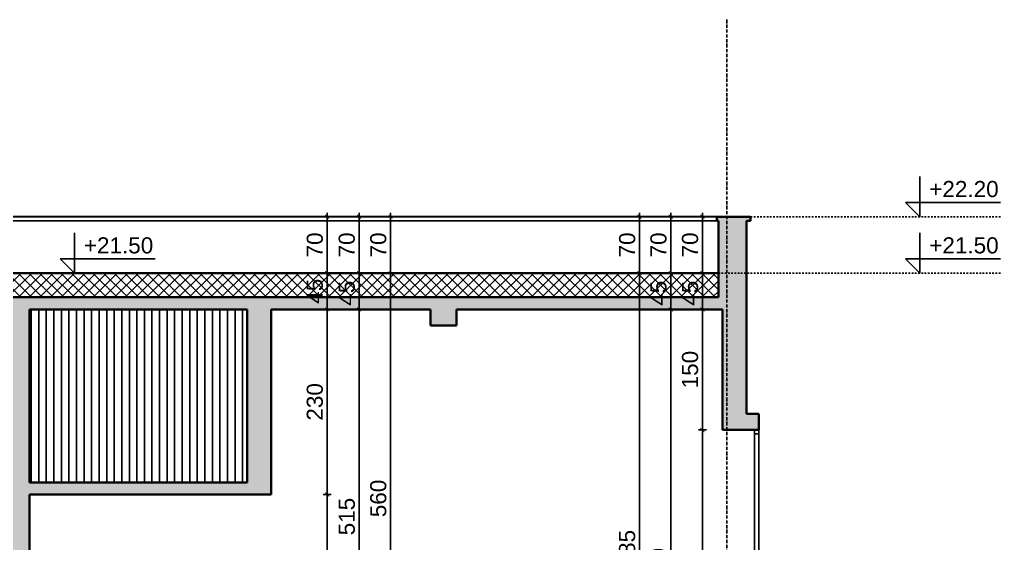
# Model space of a CAD drawing. Header units: inches. Extents: x -72385 to 39588, y -6525 to 66685.
# Drawn here: x 4176 to 5394, y 25440 to 26091 of the extents above; entities that cross this region are included whole.
import ezdxf

# ---------------------------------------------------------------- set-up
doc = ezdxf.new("R2010")
doc.units = ezdxf.units.IN
doc.header["$MEASUREMENT"] = 0
doc.linetypes.add('DashDot', pattern=[0.6, 0.4, -0.1, 0, -0.1])
doc.linetypes.add('Hidden', pattern=[0.4, 0.2, -0.2])
for name, color, linetype, lineweight in [('Надписи коти вътрешни', 252, 'Continuous', 25), ('Надписи нива', 252, 'Continuous', 25), ('Оси', 252, 'DashDot', 25), ('Фасади Разрези дебело', 7, 'Continuous', 35), ('Фасади Разрези средно', 252, 'Continuous', 30), ('Фасади Разрези тънко', 253, 'Continuous', 25), ('Щрих стени', 254, 'Continuous', 25)]:
    doc.layers.add(name, color=color, linetype=linetype, lineweight=lineweight)
doc.styles.add('Arial Regular', font='arial.ttf')
doc.styles.get("Standard").update_dxf_attribs({"font": 'arial.ttf'})
doc.dimstyles.new('Annotative', dxfattribs={"dimscale": 0, "dimtxt": 20, "dimasz": 5, "dimexe": 5, "dimexo": 5, "dimgap": 5, "dimtad": 1, "dimdec": 0, "dimzin": 0, "dimdsep": 46, "dimtxsty": 'Standard', "dimblk": 'ARCHTICK', "dimcen": 5, "dimdle": 5, "dimadec": 0, "dimazin": 0, "dimtfac": 1, "dimtdec": 0, "dimtofl": 0, "dimtmove": 0, "dimatfit": 3, "dimldrblk": 'ARCHTICK', "dimfxl": 5, "dimfxlon": 1, "dimtolj": 1, "dimtzin": 0, "dimarcsym": 1})

# ---------------------------------------------------------------- blocks, each defined once
blk = doc.blocks.new('_ArchTick')
at = {"color": 0, "linetype": 'ByBlock', "const_width": 0.15}
blk.add_lwpolyline([(-0.5, -0.5), (0.5, 0.5)], dxfattribs=at)
blk = doc.blocks.new('*D4781')
at = {"layer": 'Defpoints', "color": 0, "ltscale": 10, "transparency": 16777216}
for p in [(4488.7, 25730.9), (4488.7, 25500.9), (4558, 25500.9)]:
    blk.add_point(p, dxfattribs=at)
at = {"layer": 'Надписи коти вътрешни', "color": 0, "lineweight": -2, "ltscale": 10, "transparency": 16777216}
for p, q in [((4553, 25730.9), (4563, 25730.9)), ((4558, 25735.9), (4558, 25495.9)), ((4553, 25500.9), (4563, 25500.9))]:
    blk.add_line(p, q, dxfattribs=at)
at = {"layer": 'Надписи коти вътрешни', "color": 0, "lineweight": -2, "ltscale": 10, "transparency": 16777216, "xscale": 5, "yscale": 5, "zscale": 5}
for p, rotation in [((4558, 25730.9), 90), ((4558, 25500.9), 270)]:
    blk.add_blockref('_ArchTick', p, dxfattribs=dict(at, rotation=rotation))
at = {"layer": 'Надписи коти вътрешни', "color": 0, "ltscale": 10, "transparency": 16777216, "insert": (4542.8, 25615.9), "char_height": 20, "attachment_point": 5, "rotation": 90}
blk.add_mtext('\\A1;230', dxfattribs=at)
blk = doc.blocks.new('*D4780')
at = {"layer": 'Defpoints', "color": 0, "ltscale": 10, "transparency": 16777216}
for p in [(4488.7, 25775.9), (4558, 25775.9), (4488.7, 25730.9)]:
    blk.add_point(p, dxfattribs=at)
at = {"layer": 'Надписи коти вътрешни', "color": 0, "lineweight": -2, "ltscale": 10, "transparency": 16777216}
for p, q in [((4553, 25775.9), (4563, 25775.9)), ((4558, 25725.9), (4558, 25780.9)), ((4553, 25730.9), (4563, 25730.9))]:
    blk.add_line(p, q, dxfattribs=at)
at = {"layer": 'Надписи коти вътрешни', "color": 0, "lineweight": -2, "ltscale": 10, "transparency": 16777216, "xscale": 5, "yscale": 5, "zscale": 5}
for p, rotation in [((4558, 25775.9), 90), ((4558, 25730.9), 270)]:
    blk.add_blockref('_ArchTick', p, dxfattribs=dict(at, rotation=rotation))
at = {"layer": 'Надписи коти вътрешни', "color": 0, "ltscale": 10, "transparency": 16777216, "insert": (4542.8, 25753.4), "char_height": 20, "attachment_point": 5, "rotation": 90}
blk.add_mtext('\\A1;45', dxfattribs=at)
blk = doc.blocks.new('*D4779')
at = {"layer": 'Defpoints', "color": 0, "ltscale": 10, "transparency": 16777216}
for p in [(4488.7, 25500.9), (4480.1, 25215.9), (4558, 25215.9)]:
    blk.add_point(p, dxfattribs=at)
at = {"layer": 'Надписи коти вътрешни', "color": 0, "lineweight": -2, "ltscale": 10, "transparency": 16777216}
for p, q in [((4558, 25505.9), (4558, 25210.9)), ((4553, 25500.9), (4563, 25500.9)), ((4553, 25215.9), (4563, 25215.9))]:
    blk.add_line(p, q, dxfattribs=at)
at = {"layer": 'Надписи коти вътрешни', "color": 0, "lineweight": -2, "ltscale": 10, "transparency": 16777216, "xscale": 5, "yscale": 5, "zscale": 5}
for p, rotation in [((4558, 25500.9), 90), ((4558, 25215.9), 270)]:
    blk.add_blockref('_ArchTick', p, dxfattribs=dict(at, rotation=rotation))
at = {"layer": 'Надписи коти вътрешни', "color": 0, "ltscale": 10, "transparency": 16777216, "insert": (4542.8, 25358.4), "char_height": 20, "attachment_point": 5, "rotation": 90}
blk.add_mtext('\\A1;285', dxfattribs=at)
blk = doc.blocks.new('*D4778')
at = {"layer": 'Defpoints', "color": 0, "ltscale": 10, "transparency": 16777216}
for p in [(4488.7, 25730.9), (4597.7, 25730.9), (4485.2, 25215.9)]:
    blk.add_point(p, dxfattribs=at)
at = {"layer": 'Надписи коти вътрешни', "color": 0, "lineweight": -2, "ltscale": 10, "transparency": 16777216}
for p, q in [((4592.7, 25730.9), (4602.7, 25730.9)), ((4597.7, 25210.9), (4597.7, 25735.9)), ((4592.7, 25215.9), (4602.7, 25215.9))]:
    blk.add_line(p, q, dxfattribs=at)
at = {"layer": 'Надписи коти вътрешни', "color": 0, "lineweight": -2, "ltscale": 10, "transparency": 16777216, "xscale": 5, "yscale": 5, "zscale": 5}
for p, rotation in [((4597.7, 25730.9), 90), ((4597.7, 25215.9), 270)]:
    blk.add_blockref('_ArchTick', p, dxfattribs=dict(at, rotation=rotation))
at = {"layer": 'Надписи коти вътрешни', "color": 0, "ltscale": 10, "transparency": 16777216, "insert": (4582.5, 25473.4), "char_height": 20, "attachment_point": 5, "rotation": 90}
blk.add_mtext('\\A1;515', dxfattribs=at)
blk = doc.blocks.new('*D4777')
at = {"layer": 'Defpoints', "color": 0, "ltscale": 10, "transparency": 16777216}
for p in [(4485.2, 25775.9), (4597.7, 25775.9), (4488.7, 25730.9)]:
    blk.add_point(p, dxfattribs=at)
at = {"layer": 'Надписи коти вътрешни', "color": 0, "lineweight": -2, "ltscale": 10, "transparency": 16777216}
for p, q in [((4592.7, 25775.9), (4602.7, 25775.9)), ((4597.7, 25725.9), (4597.7, 25780.9)), ((4592.7, 25730.9), (4602.7, 25730.9))]:
    blk.add_line(p, q, dxfattribs=at)
at = {"layer": 'Надписи коти вътрешни', "color": 0, "lineweight": -2, "ltscale": 10, "transparency": 16777216, "xscale": 5, "yscale": 5, "zscale": 5}
for p, rotation in [((4597.7, 25775.9), 90), ((4597.7, 25730.9), 270)]:
    blk.add_blockref('_ArchTick', p, dxfattribs=dict(at, rotation=rotation))
at = {"layer": 'Надписи коти вътрешни', "color": 0, "ltscale": 10, "transparency": 16777216, "insert": (4582.5, 25750.9), "char_height": 20, "attachment_point": 5, "rotation": 90}
blk.add_mtext('\\A1;45', dxfattribs=at)
blk = doc.blocks.new('*D4776')
at = {"layer": 'Defpoints', "color": 0, "ltscale": 10, "transparency": 16777216}
for p in [(4468.4, 25775.9), (4636.8, 25775.9), (4485.2, 25215.9)]:
    blk.add_point(p, dxfattribs=at)
at = {"layer": 'Надписи коти вътрешни', "color": 0, "lineweight": -2, "ltscale": 10, "transparency": 16777216}
for p, q in [((4631.8, 25775.9), (4641.8, 25775.9)), ((4636.8, 25210.9), (4636.8, 25780.9)), ((4631.8, 25215.9), (4641.8, 25215.9))]:
    blk.add_line(p, q, dxfattribs=at)
at = {"layer": 'Надписи коти вътрешни', "color": 0, "lineweight": -2, "ltscale": 10, "transparency": 16777216, "xscale": 5, "yscale": 5, "zscale": 5}
for p, rotation in [((4636.8, 25775.9), 90), ((4636.8, 25215.9), 270)]:
    blk.add_blockref('_ArchTick', p, dxfattribs=dict(at, rotation=rotation))
at = {"layer": 'Надписи коти вътрешни', "color": 0, "ltscale": 10, "transparency": 16777216, "insert": (4621.6, 25495.9), "char_height": 20, "attachment_point": 5, "rotation": 90}
blk.add_mtext('\\A1;560', dxfattribs=at)
blk = doc.blocks.new('*D4775')
at = {"layer": 'Defpoints', "color": 0, "ltscale": 10, "transparency": 16777216}
for p in [(4509.2, 25845.9), (4512, 25775.9), (4558, 25775.9)]:
    blk.add_point(p, dxfattribs=at)
at = {"layer": 'Надписи коти вътрешни', "color": 0, "lineweight": -2, "ltscale": 10, "transparency": 16777216}
for p, q in [((4558, 25850.9), (4558, 25770.9)), ((4553, 25845.9), (4563, 25845.9)), ((4553, 25775.9), (4563, 25775.9))]:
    blk.add_line(p, q, dxfattribs=at)
at = {"layer": 'Надписи коти вътрешни', "color": 0, "lineweight": -2, "ltscale": 10, "transparency": 16777216, "xscale": 5, "yscale": 5, "zscale": 5}
for p, rotation in [((4558, 25845.9), 90), ((4558, 25775.9), 270)]:
    blk.add_blockref('_ArchTick', p, dxfattribs=dict(at, rotation=rotation))
at = {"layer": 'Надписи коти вътрешни', "color": 0, "ltscale": 10, "transparency": 16777216, "insert": (4542.8, 25810.9), "char_height": 20, "attachment_point": 5, "rotation": 90}
blk.add_mtext('\\A1;70', dxfattribs=at)
blk = doc.blocks.new('*D4774')
at = {"layer": 'Defpoints', "color": 0, "ltscale": 10, "transparency": 16777216}
for p in [(4548.9, 25845.9), (4551.7, 25775.9), (4597.7, 25775.9)]:
    blk.add_point(p, dxfattribs=at)
at = {"layer": 'Надписи коти вътрешни', "color": 0, "lineweight": -2, "ltscale": 10, "transparency": 16777216}
for p, q in [((4597.7, 25850.9), (4597.7, 25770.9)), ((4592.7, 25845.9), (4602.7, 25845.9)), ((4592.7, 25775.9), (4602.7, 25775.9))]:
    blk.add_line(p, q, dxfattribs=at)
at = {"layer": 'Надписи коти вътрешни', "color": 0, "lineweight": -2, "ltscale": 10, "transparency": 16777216, "xscale": 5, "yscale": 5, "zscale": 5}
for p, rotation in [((4597.7, 25845.9), 90), ((4597.7, 25775.9), 270)]:
    blk.add_blockref('_ArchTick', p, dxfattribs=dict(at, rotation=rotation))
at = {"layer": 'Надписи коти вътрешни', "color": 0, "ltscale": 10, "transparency": 16777216, "insert": (4582.5, 25810.9), "char_height": 20, "attachment_point": 5, "rotation": 90}
blk.add_mtext('\\A1;70', dxfattribs=at)
blk = doc.blocks.new('*D4773')
at = {"layer": 'Defpoints', "color": 0, "ltscale": 10, "transparency": 16777216}
for p in [(4588, 25845.9), (4590.8, 25775.9), (4636.8, 25775.9)]:
    blk.add_point(p, dxfattribs=at)
at = {"layer": 'Надписи коти вътрешни', "color": 0, "lineweight": -2, "ltscale": 10, "transparency": 16777216}
for p, q in [((4636.8, 25850.9), (4636.8, 25770.9)), ((4631.8, 25845.9), (4641.8, 25845.9)), ((4631.8, 25775.9), (4641.8, 25775.9))]:
    blk.add_line(p, q, dxfattribs=at)
at = {"layer": 'Надписи коти вътрешни', "color": 0, "lineweight": -2, "ltscale": 10, "transparency": 16777216, "xscale": 5, "yscale": 5, "zscale": 5}
for p, rotation in [((4636.8, 25845.9), 90), ((4636.8, 25775.9), 270)]:
    blk.add_blockref('_ArchTick', p, dxfattribs=dict(at, rotation=rotation))
at = {"layer": 'Надписи коти вътрешни', "color": 0, "ltscale": 10, "transparency": 16777216, "insert": (4621.6, 25810.9), "char_height": 20, "attachment_point": 5, "rotation": 90}
blk.add_mtext('\\A1;70', dxfattribs=at)
blk = doc.blocks.new('*D4745')
at = {"layer": 'Defpoints', "color": 0, "ltscale": 10, "transparency": 16777216}
for p in [(5023.8, 25775.9), (5043.7, 25775.9), (5048.7, 25730.9)]:
    blk.add_point(p, dxfattribs=at)
at = {"layer": 'Надписи коти вътрешни', "color": 0, "lineweight": -2, "ltscale": 10, "transparency": 16777216}
for p, q in [((5028.8, 25775.9), (5018.8, 25775.9)), ((5023.8, 25725.9), (5023.8, 25780.9)), ((5028.8, 25730.9), (5018.8, 25730.9))]:
    blk.add_line(p, q, dxfattribs=at)
at = {"layer": 'Надписи коти вътрешни', "color": 0, "lineweight": -2, "ltscale": 10, "transparency": 16777216, "xscale": 5, "yscale": 5, "zscale": 5}
for p, rotation in [((5023.8, 25775.9), 90), ((5023.8, 25730.9), 270)]:
    blk.add_blockref('_ArchTick', p, dxfattribs=dict(at, rotation=rotation))
at = {"layer": 'Надписи коти вътрешни', "color": 0, "ltscale": 10, "transparency": 16777216, "insert": (5008.6, 25750.9), "char_height": 20, "attachment_point": 5, "rotation": 90}
blk.add_mtext('\\A1;45', dxfattribs=at)
blk = doc.blocks.new('*D4744')
at = {"layer": 'Defpoints', "color": 0, "ltscale": 10, "transparency": 16777216}
for p in [(5023.8, 25581), (5048.7, 25581), (5048.7, 25111)]:
    blk.add_point(p, dxfattribs=at)
at = {"layer": 'Надписи коти вътрешни', "color": 0, "lineweight": -2, "ltscale": 10, "transparency": 16777216}
for p, q in [((5028.8, 25581), (5018.8, 25581)), ((5023.8, 25106), (5023.8, 25586)), ((5028.8, 25111), (5018.8, 25111))]:
    blk.add_line(p, q, dxfattribs=at)
at = {"layer": 'Надписи коти вътрешни', "color": 0, "lineweight": -2, "ltscale": 10, "transparency": 16777216, "xscale": 5, "yscale": 5, "zscale": 5}
for p, rotation in [((5023.8, 25581), 90), ((5023.8, 25111), 270)]:
    blk.add_blockref('_ArchTick', p, dxfattribs=dict(at, rotation=rotation))
at = {"layer": 'Надписи коти вътрешни', "color": 0, "ltscale": 10, "transparency": 16777216, "insert": (5008.6, 25346), "char_height": 20, "attachment_point": 5, "rotation": 90}
blk.add_mtext('\\A1;470', dxfattribs=at)
blk = doc.blocks.new('*D4743')
at = {"layer": 'Defpoints', "color": 0, "ltscale": 10, "transparency": 16777216}
for p in [(4984.5, 25730.9), (5048.7, 25730.9), (5048.7, 25091)]:
    blk.add_point(p, dxfattribs=at)
at = {"layer": 'Надписи коти вътрешни', "color": 0, "lineweight": -2, "ltscale": 10, "transparency": 16777216}
for p, q in [((4989.5, 25730.9), (4979.5, 25730.9)), ((4984.5, 25086), (4984.5, 25735.9)), ((4989.5, 25091), (4979.5, 25091))]:
    blk.add_line(p, q, dxfattribs=at)
at = {"layer": 'Надписи коти вътрешни', "color": 0, "lineweight": -2, "ltscale": 10, "transparency": 16777216, "xscale": 5, "yscale": 5, "zscale": 5}
for p, rotation in [((4984.5, 25730.9), 90), ((4984.5, 25091), 270)]:
    blk.add_blockref('_ArchTick', p, dxfattribs=dict(at, rotation=rotation))
at = {"layer": 'Надписи коти вътрешни', "color": 0, "ltscale": 10, "transparency": 16777216, "insert": (4969.3, 25411), "char_height": 20, "attachment_point": 5, "rotation": 90}
blk.add_mtext('\\A1;640', dxfattribs=at)
blk = doc.blocks.new('*D4742')
at = {"layer": 'Defpoints', "color": 0, "ltscale": 10, "transparency": 16777216}
for p in [(4945.7, 25775.9), (5043.7, 25775.9), (5048.7, 25091)]:
    blk.add_point(p, dxfattribs=at)
at = {"layer": 'Надписи коти вътрешни', "color": 0, "lineweight": -2, "ltscale": 10, "transparency": 16777216}
for p, q in [((4950.7, 25775.9), (4940.7, 25775.9)), ((4945.7, 25086), (4945.7, 25780.9)), ((4950.7, 25091), (4940.7, 25091))]:
    blk.add_line(p, q, dxfattribs=at)
at = {"layer": 'Надписи коти вътрешни', "color": 0, "lineweight": -2, "ltscale": 10, "transparency": 16777216, "xscale": 5, "yscale": 5, "zscale": 5}
for p, rotation in [((4945.7, 25775.9), 90), ((4945.7, 25091), 270)]:
    blk.add_blockref('_ArchTick', p, dxfattribs=dict(at, rotation=rotation))
at = {"layer": 'Надписи коти вътрешни', "color": 0, "ltscale": 10, "transparency": 16777216, "insert": (4930.5, 25433.5), "char_height": 20, "attachment_point": 5, "rotation": 90}
blk.add_mtext('\\A1;685', dxfattribs=at)
blk = doc.blocks.new('*D4741')
at = {"layer": 'Defpoints', "color": 0, "ltscale": 10, "transparency": 16777216}
for p in [(4984.5, 25775.9), (5043.7, 25775.9), (5048.7, 25730.9)]:
    blk.add_point(p, dxfattribs=at)
at = {"layer": 'Надписи коти вътрешни', "color": 0, "lineweight": -2, "ltscale": 10, "transparency": 16777216}
for p, q in [((4989.5, 25775.9), (4979.5, 25775.9)), ((4984.5, 25725.9), (4984.5, 25780.9)), ((4989.5, 25730.9), (4979.5, 25730.9))]:
    blk.add_line(p, q, dxfattribs=at)
at = {"layer": 'Надписи коти вътрешни', "color": 0, "lineweight": -2, "ltscale": 10, "transparency": 16777216, "xscale": 5, "yscale": 5, "zscale": 5}
for p, rotation in [((4984.5, 25775.9), 90), ((4984.5, 25730.9), 270)]:
    blk.add_blockref('_ArchTick', p, dxfattribs=dict(at, rotation=rotation))
at = {"layer": 'Надписи коти вътрешни', "color": 0, "ltscale": 10, "transparency": 16777216, "insert": (4969.3, 25750.9), "char_height": 20, "attachment_point": 5, "rotation": 90}
blk.add_mtext('\\A1;45', dxfattribs=at)
blk = doc.blocks.new('*D4740')
at = {"layer": 'Defpoints', "color": 0, "ltscale": 10, "transparency": 16777216}
for p in [(5048.7, 25730.9), (5023.8, 25581), (5048.7, 25581)]:
    blk.add_point(p, dxfattribs=at)
at = {"layer": 'Надписи коти вътрешни', "color": 0, "lineweight": -2, "ltscale": 10, "transparency": 16777216}
for p, q in [((5028.8, 25730.9), (5018.8, 25730.9)), ((5023.8, 25735.9), (5023.8, 25576)), ((5028.8, 25581), (5018.8, 25581))]:
    blk.add_line(p, q, dxfattribs=at)
at = {"layer": 'Надписи коти вътрешни', "color": 0, "lineweight": -2, "ltscale": 10, "transparency": 16777216, "xscale": 5, "yscale": 5, "zscale": 5}
for p, rotation in [((5023.8, 25730.9), 90), ((5023.8, 25581), 270)]:
    blk.add_blockref('_ArchTick', p, dxfattribs=dict(at, rotation=rotation))
at = {"layer": 'Надписи коти вътрешни', "color": 0, "ltscale": 10, "transparency": 16777216, "insert": (5008.6, 25656), "char_height": 20, "attachment_point": 5, "rotation": 90}
blk.add_mtext('\\A1;150', dxfattribs=at)
blk = doc.blocks.new('*D4739')
at = {"layer": 'Defpoints', "color": 0, "ltscale": 10, "transparency": 16777216}
for p in [(4896.9, 25845.9), (4899.7, 25775.9), (4945.7, 25775.9)]:
    blk.add_point(p, dxfattribs=at)
at = {"layer": 'Надписи коти вътрешни', "color": 0, "lineweight": -2, "ltscale": 10, "transparency": 16777216}
for p, q in [((4945.7, 25850.9), (4945.7, 25770.9)), ((4940.7, 25845.9), (4950.7, 25845.9)), ((4940.7, 25775.9), (4950.7, 25775.9))]:
    blk.add_line(p, q, dxfattribs=at)
at = {"layer": 'Надписи коти вътрешни', "color": 0, "lineweight": -2, "ltscale": 10, "transparency": 16777216, "xscale": 5, "yscale": 5, "zscale": 5}
for p, rotation in [((4945.7, 25845.9), 90), ((4945.7, 25775.9), 270)]:
    blk.add_blockref('_ArchTick', p, dxfattribs=dict(at, rotation=rotation))
at = {"layer": 'Надписи коти вътрешни', "color": 0, "ltscale": 10, "transparency": 16777216, "insert": (4930.5, 25810.9), "char_height": 20, "attachment_point": 5, "rotation": 90}
blk.add_mtext('\\A1;70', dxfattribs=at)
blk = doc.blocks.new('*D4738')
at = {"layer": 'Defpoints', "color": 0, "ltscale": 10, "transparency": 16777216}
for p in [(4935.8, 25845.9), (4938.6, 25775.9), (4984.6, 25775.9)]:
    blk.add_point(p, dxfattribs=at)
at = {"layer": 'Надписи коти вътрешни', "color": 0, "lineweight": -2, "ltscale": 10, "transparency": 16777216}
for p, q in [((4984.6, 25850.9), (4984.6, 25770.9)), ((4979.6, 25845.9), (4989.6, 25845.9)), ((4979.6, 25775.9), (4989.6, 25775.9))]:
    blk.add_line(p, q, dxfattribs=at)
at = {"layer": 'Надписи коти вътрешни', "color": 0, "lineweight": -2, "ltscale": 10, "transparency": 16777216, "xscale": 5, "yscale": 5, "zscale": 5}
for p, rotation in [((4984.6, 25845.9), 90), ((4984.6, 25775.9), 270)]:
    blk.add_blockref('_ArchTick', p, dxfattribs=dict(at, rotation=rotation))
at = {"layer": 'Надписи коти вътрешни', "color": 0, "ltscale": 10, "transparency": 16777216, "insert": (4969.4, 25810.9), "char_height": 20, "attachment_point": 5, "rotation": 90}
blk.add_mtext('\\A1;70', dxfattribs=at)
blk = doc.blocks.new('*D4737')
at = {"layer": 'Defpoints', "color": 0, "ltscale": 10, "transparency": 16777216}
for p in [(4975, 25845.9), (4977.8, 25775.9), (5023.8, 25775.9)]:
    blk.add_point(p, dxfattribs=at)
at = {"layer": 'Надписи коти вътрешни', "color": 0, "lineweight": -2, "ltscale": 10, "transparency": 16777216}
for p, q in [((5023.8, 25850.9), (5023.8, 25770.9)), ((5018.8, 25845.9), (5028.8, 25845.9)), ((5018.8, 25775.9), (5028.8, 25775.9))]:
    blk.add_line(p, q, dxfattribs=at)
at = {"layer": 'Надписи коти вътрешни', "color": 0, "lineweight": -2, "ltscale": 10, "transparency": 16777216, "xscale": 5, "yscale": 5, "zscale": 5}
for p, rotation in [((5023.8, 25845.9), 90), ((5023.8, 25775.9), 270)]:
    blk.add_blockref('_ArchTick', p, dxfattribs=dict(at, rotation=rotation))
at = {"layer": 'Надписи коти вътрешни', "color": 0, "ltscale": 10, "transparency": 16777216, "insert": (5008.6, 25810.9), "char_height": 20, "attachment_point": 5, "rotation": 90}
blk.add_mtext('\\A1;70', dxfattribs=at)

msp = doc.modelspace()

# ---------------------------------------------------------------- hatches: boundary and pattern name
at = {"layer": 'Щрих стени', "ltscale": 10}
h = msp.add_hatch(color=256, dxfattribs=at)
h.dxf.hatch_style = 1
h.paths.add_polyline_path([(3592.2, 25665.9), (4158.7, 25665.9), (4158.7, 25425.9), (4188.7, 25425.9), (4188.7, 25500.9), (4488.7, 25500.9), (4488.7, 25730.9), (4686.5, 25730.9), (4686.5, 25710.9), (4718.5, 25710.9), (4718.5, 25730.9), (5048.7, 25730.9), (5048.7, 25581), (5093.7, 25581), (5093.7, 25601), (5078.7, 25601), (5078.7, 25775.9), (5043.7, 25775.9), (5043.7, 25745.9), (-75.6, 25745.9), (-75.6, 25425.9), (-45.6, 25425.9), (-45.6, 25665.9), (522, 25665.9), (522, 25585.9), (552, 25585.9), (552, 25425.9), (557, 25425.9), (557, 25585.9), (557, 25665.9), (1122, 25665.9), (1122, 25585.9), (1156.9, 25585.9), (1156.9, 25665.9), (1722.1, 25665.9), (1722.1, 25585.9), (1787.1, 25585.9), (1787.1, 25665.9), (2352.1, 25665.9), (2352.1, 25585.9), (2387.1, 25585.9), (2387.1, 25665.9), (2952.2, 25665.9), (2952.2, 25585.9), (2987.2, 25585.9), (2987.2, 25425.9), (3002.2, 25425.9), (3002.2, 25665.9), (3552.2, 25665.9), (3552.2, 25585.9), (3587.2, 25585.9), (3587.2, 25425.9), (3592.2, 25425.9)])
h.paths.add_polyline_path([(-45.6, 25680.9), (-45.6, 25730.9), (4158.7, 25730.9), (4158.7, 25680.9)], flags=16)
h.paths.add_polyline_path([(4188.7, 25730.9), (4458.7, 25730.9), (4458.7, 25515.9), (4188.7, 25515.9)], flags=16)
h.paths.add_polyline_path([(5078.7, 25840.9), (5083.7, 25840.9), (5083.7, 25845.9), (5041.7, 25845.9), (5041.7, 25840.9), (5043.7, 25840.9), (5043.7, 25775.9), (5078.7, 25775.9)])
at = {"layer": 'Щрих стени', "ltscale": 10, "transparency": 33554610}
h = msp.add_hatch(dxfattribs=at)
h.set_pattern_fill('ANSI37', color=256, scale=75)
h.paths.add_polyline_path([(-6988.6, 25775.9), (-6988.6, 25745.9), (5043.7, 25745.9), (5043.7, 25775.9)])
h = msp.add_hatch(dxfattribs=at)
h.set_pattern_fill('ANSI31', color=256, scale=75, angle=45)
h.paths.add_polyline_path([(4458.7, 25730.9), (4188.7, 25730.9), (4188.7, 25515.9), (4458.7, 25515.9)])

# ---------------------------------------------------------------- linework, layer by layer
at = {"layer": 'Надписи нива', "ltscale": 10}
for p, q in [((5293.7, 25895.9), (5293.7, 25845.9)), ((5276.1, 25863.6), (5393.7, 25863.6)), ((5293.7, 25845.9), (5276.1, 25863.6)), ((4244.4, 25825.9), (4244.4, 25775.9)), ((5293.7, 25825.9), (5293.7, 25775.9)), ((4226.7, 25793.6), (4344.4, 25793.6)), ((4244.4, 25775.9), (4226.7, 25793.6)), ((5276.1, 25793.6), (5393.7, 25793.6)), ((5293.7, 25775.9), (5276.1, 25793.6))]:
    msp.add_line(p, q, dxfattribs=at)
at = {"layer": 'Надписи нива', "linetype": 'Hidden', "ltscale": 10}
for p, q in [((5083.7, 25845.9), (5393.7, 25845.9)), ((5043.7, 25775.9), (5393.7, 25775.9))]:
    msp.add_line(p, q, dxfattribs=at)
at = {"layer": 'Оси', "ltscale": 10}
msp.add_line((5054, 26090.9), (5054, 23040.9), dxfattribs=at)
at = {"layer": 'Фасади Разрези дебело', "ltscale": 10}
for p, q in [((5041.7, 25845.9), (5041.7, 25840.9)), ((5043.7, 25840.9), (5041.7, 25840.9)), ((5043.7, 25840.9), (5043.7, 25745.9)), ((5078.7, 25840.9), (5078.7, 25601)), ((5078.7, 25840.9), (5083.7, 25840.9)), ((5083.7, 25845.9), (5083.7, 25840.9)), ((5043.7, 25745.9), (-6988.6, 25745.9)), ((4188.7, 25730.9), (4188.7, 25515.9)), ((4458.7, 25730.9), (4188.7, 25730.9)), ((4458.7, 25730.9), (4458.7, 25515.9)), ((4488.7, 25730.9), (4488.7, 25500.9)), ((4686.5, 25730.9), (4686.5, 25710.9)), ((4718.5, 25730.9), (4718.5, 25710.9)), ((5048.7, 25730.9), (5048.7, 25581)), ((5093.7, 25601), (5093.7, 25581)), ((4458.7, 25515.9), (4188.7, 25515.9)), ((4488.7, 25500.9), (4188.7, 25500.9)), ((4188.7, 25500.9), (4188.7, 25425.9))]:
    msp.add_line(p, q, dxfattribs=at)
at = {"layer": 'Фасади Разрези дебело', "ltscale": 10, "extrusion": (1.2091e-15, 1, -2.22045e-16)}
for p, q in [((5041.7, 25845.9), (5083.7, 25845.9)), ((-6988.6, 25775.9), (5043.7, 25775.9)), ((4488.7, 25730.9), (4686.5, 25730.9)), ((4718.5, 25730.9), (5048.7, 25730.9)), ((4686.5, 25710.9), (4718.5, 25710.9))]:
    msp.add_line(p, q, dxfattribs=at)
at = {"layer": 'Фасади Разрези дебело', "ltscale": 10, "extrusion": (-1.2091e-15, 1, -2.22045e-16)}
for p, q in [((5093.7, 25601), (5078.7, 25601)), ((5093.7, 25581), (5048.7, 25581))]:
    msp.add_line(p, q, dxfattribs=at)
at = {"layer": 'Фасади Разрези средно', "ltscale": 10}
msp.add_line((5041.7, 25845.9), (4152.4, 25845.9), dxfattribs=at)
at = {"layer": 'Фасади Разрези тънко', "ltscale": 10, "extrusion": (1.2091e-15, 1, -2.22045e-16)}
msp.add_line((4152.4, 25840.9), (5041.7, 25840.9), dxfattribs=at)
at = {"layer": 'Фасади Разрези тънко', "ltscale": 10}
for p, q in [((5088.7, 25581), (5088.7, 23786)), ((5093.7, 25581), (5093.7, 23786))]:
    msp.add_line(p, q, dxfattribs=at)
at = {"layer": 'Фасади Разрези тънко', "ltscale": 10, "extrusion": (-1.2091e-15, 1, -2.22045e-16)}
msp.add_line((5093.7, 25576), (5088.7, 25576), dxfattribs=at)

# ---------------------------------------------------------------- texts
at = {"layer": 'Надписи нива', "ltscale": 10, "char_height": 20, "width": 180.489, "attachment_point": 1, "style": 'Arial Regular'}
for s, insert in [('+22.20', (5305.4, 25890.4)), ('+21.50', (4256, 25820.4)), ('+21.50', (5305.4, 25820.4))]:
    msp.add_mtext(s, dxfattribs=dict(at, insert=insert))

# ---------------------------------------------------------------- dimensions: what is measured, and where the dimension line sits
at = {"layer": 'Надписи коти вътрешни', "ltscale": 10}
for base, p1, p2, picture, middle in [((4558, 25775.9), (4509.2, 25845.9), (4512, 25775.9), '*D4775', (4542.8, 25810.9)), ((4597.7, 25775.9), (4548.9, 25845.9), (4551.7, 25775.9), '*D4774', (4582.5, 25810.9)), ((4636.8, 25775.9), (4588, 25845.9), (4590.8, 25775.9), '*D4773', (4621.6, 25810.9)), ((4945.7, 25775.9), (4896.9, 25845.9), (4899.7, 25775.9), '*D4739', (4930.5, 25810.9)), ((4984.6, 25775.9), (4935.8, 25845.9), (4938.6, 25775.9), '*D4738', (4969.4, 25810.9)), ((5023.8, 25775.9), (4975, 25845.9), (4977.8, 25775.9), '*D4737', (5008.6, 25810.9)), ((4636.8, 25775.9), (4485.2, 25215.9), (4468.4, 25775.9), '*D4776', (4621.6, 25495.9)), ((4558, 25775.9), (4488.7, 25730.9), (4488.7, 25775.9), '*D4780', (4542.8, 25753.4)), ((4945.7, 25775.9), (5048.7, 25091), (5043.7, 25775.9), '*D4742', (4930.5, 25433.5)), ((4597.7, 25730.9), (4485.2, 25215.9), (4488.7, 25730.9), '*D4778', (4582.5, 25473.4)), ((4984.5, 25730.9), (5048.7, 25091), (5048.7, 25730.9), '*D4743', (4969.3, 25411)), ((5023.8, 25581), (5048.7, 25730.9), (5048.7, 25581), '*D4740', (5008.6, 25656)), ((5023.8, 25581), (5048.7, 25111), (5048.7, 25581), '*D4744', (5008.6, 25346)), ((4558, 25215.9), (4488.7, 25500.9), (4480.1, 25215.9), '*D4779', (4542.8, 25358.4))]:
    dim = msp.add_linear_dim(base=base, p1=p1, p2=p2, angle=90, dimstyle='Annotative', override={"dimscale": 0, "dimtix": 0, "dimtofl": 0, "dimtmove": 0, "dimatfit": 3}, dxfattribs=at)
    dim.commit()
    dim.dimension.update_dxf_attribs({"geometry": picture, "text_midpoint": middle})
for base, p1, p2, picture, middle in [((4597.7, 25775.9), (4488.7, 25730.9), (4485.2, 25775.9), '*D4777', (4597.7, 25750.9)), ((4984.5, 25775.9), (5048.7, 25730.9), (5043.7, 25775.9), '*D4741', (4984.5, 25750.9)), ((5023.8, 25775.9), (5048.7, 25730.9), (5043.7, 25775.9), '*D4745', (5023.8, 25750.9)), ((4558, 25500.9), (4488.7, 25730.9), (4488.7, 25500.9), '*D4781', (4558, 25615.9))]:
    dim = msp.add_linear_dim(base=base, p1=p1, p2=p2, angle=90, dimstyle='Annotative', override={"dimscale": 0, "dimtix": 0, "dimtofl": 0, "dimtmove": 0, "dimatfit": 3}, dxfattribs=at)
    dim.commit()
    dim.dimension.update_dxf_attribs({"geometry": picture, "text_midpoint": middle, "dimtype": 128})

doc.saveas('drawing.dxf')
